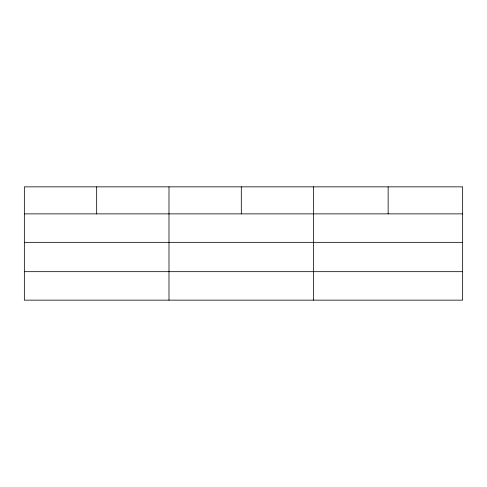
<?xml version="1.0" encoding="UTF-8"?>
<svg xmlns="http://www.w3.org/2000/svg" width="487" height="487" viewBox="0 0 487 487"><rect width="100%" height="100%" fill="white"/><g stroke="black" fill="none" stroke-linecap="round" stroke-linejoin="round"><path stroke-width="0.73" d="M462.65 242.343L462.65 186.85L24.35 186.85L24.35 300.15L462.65 300.15L462.65 242.343L24.35 242.343M24.35 213.872L462.65 213.872M24.35 271.679L462.65 271.679M388.139 186.85L388.139 213.872M313.628 186.85L313.628 300.15M241.308 186.85L241.308 213.872M168.989 186.85L168.989 300.15M96.67 186.85L96.67 213.872"/></g></svg>
